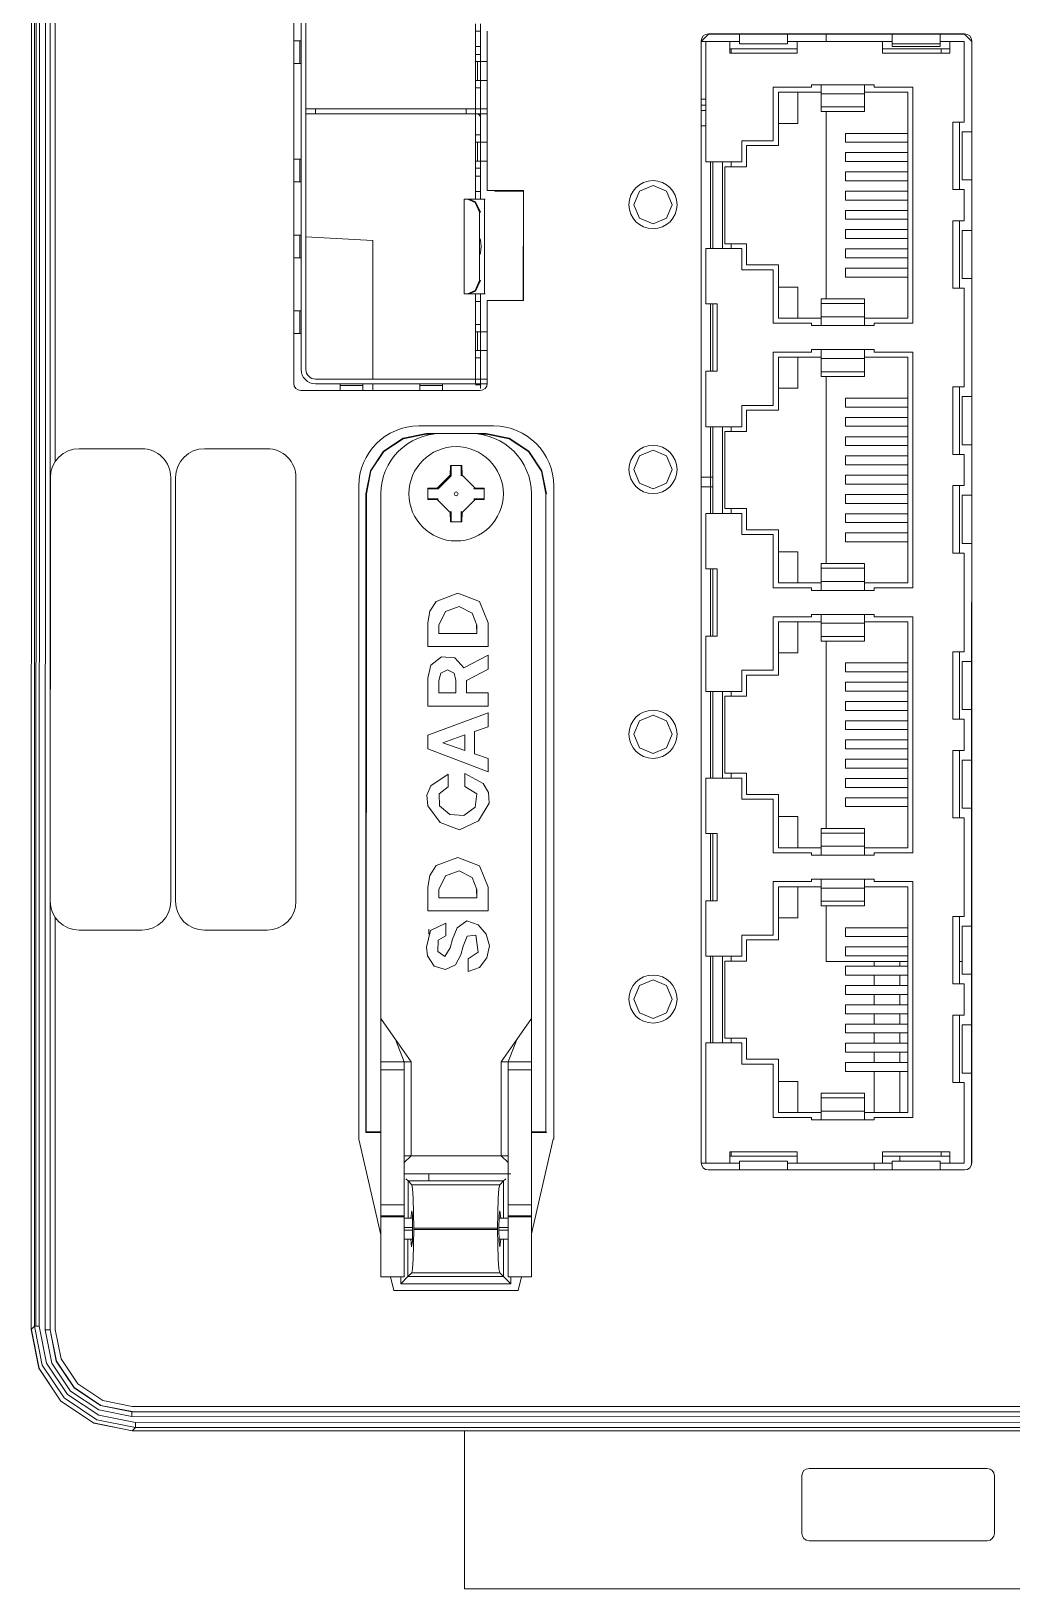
# Model space of a CAD drawing. Header units: millimetres. Extents: x 0 to 3780, y 0 to 2673.
# Drawn here: x 756 to 807.7, y 1163.9 to 1246 of the extents above; entities that cross this region are included whole.
import ezdxf

# ---------------------------------------------------------------- set-up
doc = ezdxf.new("R2010")
doc.units = ezdxf.units.MM
doc.layers.add('0_1', color=7, linetype='Continuous', lineweight=5)

msp = doc.modelspace()

# ---------------------------------------------------------------- linework, layer by layer
at = {"layer": '0_1', "color": 7, "linetype": 'Continuous', "lineweight": 0, "ltscale": 25.4}
for p, q in [((756.025, 1177.529), (756.045, 1319.249)), ((756.789, 1319.267), (756.769, 1177.511)), ((770.265, 1228.178), (770.265, 1255.428)), ((779.465, 1245.228), (779.465, 1246.028)), ((779.465, 1246.028), (779.715, 1246.028)), ((791.357, 1245.489), (791.738, 1245.869)), ((791.738, 1245.869), (805.251, 1245.867)), ((791.741, 1245.895), (805.254, 1245.895)), ((770.186, 1245.528), (770.265, 1245.528)), ((791.599, 1245.487), (792.869, 1245.487)), ((792.945, 1245.106), (792.945, 1244.877)), ((796.425, 1245.106), (792.945, 1245.106)), ((796.425, 1245.487), (800.92, 1245.487)), ((804.019, 1245.106), (800.92, 1245.106)), ((803.968, 1245.368), (801.428, 1245.368)), ((804.476, 1245.106), (804.019, 1245.106)), ((804.476, 1245.487), (805.238, 1245.487)), ((805.632, 1245.487), (805.623, 1186.304)), ((805.635, 1245.514), (805.635, 1186.332)), ((770.265, 1244.328), (770.186, 1244.328)), ((796.425, 1244.877), (792.869, 1244.877)), ((804.476, 1244.877), (800.92, 1244.877)), ((797.182, 1243.074), (795.15, 1243.074)), ((795.15, 1243.074), (795.15, 1240.255)), ((797.69, 1242.807), (795.434, 1242.807)), ((795.434, 1242.807), (795.434, 1240.001)), ((799.976, 1243.201), (797.69, 1243.201)), ((797.69, 1242.733), (799.976, 1242.733)), ((800.484, 1243.201), (799.976, 1243.201)), ((802.267, 1242.807), (799.976, 1242.807)), ((802.267, 1242.807), (802.267, 1230.895)), ((771.015, 1241.928), (778.965, 1241.928)), ((778.965, 1241.928), (778.965, 1241.674)), ((778.965, 1241.928), (779.465, 1241.928)), ((797.69, 1242.036), (799.976, 1242.036)), ((797.69, 1241.791), (799.976, 1241.791)), ((771.015, 1241.674), (778.965, 1241.674)), ((778.965, 1241.674), (779.465, 1241.674)), ((779.715, 1240.558), (779.465, 1240.558)), ((779.465, 1240.178), (779.715, 1240.178)), ((795.15, 1240.255), (793.499, 1240.255)), ((802.267, 1240.172), (798.97, 1240.172)), ((795.434, 1240.001), (793.758, 1240.001)), ((793.758, 1240.001), (793.758, 1238.883)), ((770.186, 1239.278), (770.265, 1239.278)), ((793.499, 1239.137), (791.599, 1239.137)), ((792.945, 1238.883), (792.945, 1239.137)), ((793.758, 1238.883), (792.945, 1238.883)), ((802.267, 1239.156), (798.97, 1239.156)), ((770.265, 1238.078), (770.186, 1238.078)), ((779.465, 1237.578), (779.465, 1238.378)), ((779.715, 1237.578), (779.715, 1238.378)), ((802.267, 1238.14), (798.97, 1238.14)), ((804.629, 1237.676), (805.238, 1237.676)), ((778.865, 1237.178), (778.865, 1232.178)), ((779.037, 1237.178), (778.865, 1237.178)), ((779.037, 1237.178), (779.126, 1237.178)), ((779.129, 1237.178), (779.933, 1237.178)), ((779.465, 1237.578), (779.715, 1237.578)), ((780.082, 1237.619), (781.987, 1237.619)), ((780.477, 1237.59), (780.477, 1237.619)), ((780.477, 1237.59), (781.982, 1237.59)), ((781.982, 1237.59), (781.981, 1231.819)), ((802.267, 1237.594), (798.97, 1237.594)), ((802.267, 1237.124), (798.97, 1237.124)), ((802.267, 1236.578), (798.97, 1236.578)), ((802.267, 1236.108), (798.97, 1236.108)), ((805.238, 1236.025), (804.629, 1236.025)), ((770.186, 1235.278), (770.265, 1235.278)), ((802.267, 1235.562), (798.97, 1235.562)), ((779.716, 1235.011), (779.665, 1235.154)), ((791.599, 1234.565), (793.499, 1234.565)), ((792.945, 1234.565), (792.945, 1234.819)), ((792.945, 1234.819), (793.758, 1234.819)), ((793.758, 1234.819), (793.758, 1233.701)), ((802.267, 1234.546), (798.97, 1234.546)), ((770.265, 1234.078), (770.186, 1234.078)), ((779.665, 1234.201), (779.716, 1234.344)), ((793.758, 1233.701), (795.434, 1233.701)), ((795.434, 1233.701), (795.434, 1230.895)), ((793.499, 1233.447), (795.15, 1233.447)), ((795.15, 1233.447), (795.15, 1230.628)), ((802.267, 1233.53), (798.97, 1233.53)), ((778.865, 1232.178), (779.037, 1232.178)), ((779.037, 1232.178), (779.126, 1232.178)), ((779.129, 1232.178), (779.933, 1232.178)), ((799.976, 1231.911), (797.69, 1231.911)), ((799.976, 1231.911), (799.976, 1231.666)), ((792.208, 1228.088), (792.208, 1231.644)), ((797.69, 1231.666), (799.976, 1231.666)), ((799.976, 1231.666), (799.976, 1230.969)), ((797.69, 1230.895), (795.434, 1230.895)), ((799.976, 1230.969), (797.69, 1230.969)), ((797.69, 1230.501), (799.976, 1230.501)), ((799.976, 1230.969), (799.976, 1230.501)), ((802.267, 1230.895), (799.976, 1230.895)), ((799.976, 1230.501), (800.484, 1230.501)), ((797.182, 1229.104), (795.15, 1229.104)), ((795.15, 1229.104), (795.15, 1226.285)), ((797.69, 1228.837), (795.434, 1228.837)), ((795.434, 1228.837), (795.434, 1226.031)), ((797.69, 1229.231), (797.182, 1229.231)), ((799.976, 1229.231), (797.69, 1229.231)), ((797.69, 1229.231), (797.69, 1228.763)), ((797.69, 1228.763), (799.976, 1228.763)), ((797.69, 1228.763), (797.69, 1228.066)), ((800.484, 1229.231), (799.976, 1229.231)), ((802.267, 1228.837), (799.976, 1228.837)), ((802.267, 1228.837), (802.267, 1216.925)), ((797.69, 1228.066), (797.69, 1227.821)), ((797.69, 1228.066), (799.976, 1228.066)), ((797.69, 1227.821), (799.976, 1227.821)), ((771.015, 1227.678), (779.465, 1227.678)), ((779.465, 1227.428), (771.015, 1227.428)), ((772.315, 1227.348), (772.315, 1227.428)), ((773.515, 1227.348), (773.515, 1227.428)), ((777.715, 1227.348), (776.515, 1227.348)), ((777.715, 1227.348), (777.715, 1227.428)), ((777.715, 1227.074), (777.715, 1227.348)), ((795.15, 1226.285), (793.499, 1226.285)), ((802.267, 1226.202), (798.97, 1226.202)), ((795.434, 1226.031), (793.758, 1226.031)), ((793.758, 1226.031), (793.758, 1224.913)), ((776.851, 1224.8), (776.851, 1224.771)), ((776.851, 1224.8), (778.438, 1224.8)), ((776.851, 1224.771), (777.215, 1224.771)), ((777.644, 1224.8), (779.231, 1224.8)), ((779.232, 1224.8), (780.026, 1224.8)), ((779.663, 1224.77), (780.026, 1224.77)), ((780.026, 1224.8), (780.026, 1224.77)), ((793.499, 1225.167), (791.599, 1225.167)), ((792.945, 1224.913), (792.945, 1225.167)), ((793.758, 1224.913), (792.945, 1224.913)), ((802.267, 1225.186), (798.97, 1225.186)), ((802.267, 1224.17), (798.97, 1224.17)), ((804.629, 1223.706), (805.238, 1223.706)), ((778.126, 1222.603), (778.133, 1223.112)), ((778.743, 1223.112), (778.75, 1222.603)), ((802.267, 1223.624), (798.97, 1223.624)), ((802.267, 1223.154), (798.97, 1223.154)), ((777.46, 1221.937), (778.126, 1222.603)), ((778.171, 1222.566), (778.126, 1222.603)), ((778.704, 1222.566), (778.75, 1222.603)), ((778.75, 1222.603), (779.416, 1221.937)), ((802.267, 1222.608), (798.97, 1222.608)), ((802.267, 1222.138), (798.97, 1222.138)), ((805.238, 1222.055), (804.629, 1222.055)), ((773.67, 1187.93), (773.675, 1221.626)), ((773.675, 1221.626), (773.704, 1221.626)), ((773.7, 1187.959), (773.704, 1221.626)), ((774.469, 1221.625), (774.469, 1193.938)), ((776.951, 1221.93), (777.46, 1221.937)), ((777.46, 1221.313), (776.951, 1221.32)), ((777.496, 1221.892), (777.46, 1221.937)), ((777.496, 1221.358), (777.46, 1221.313)), ((778.126, 1220.647), (777.46, 1221.313)), ((779.416, 1221.313), (778.75, 1220.647)), ((779.379, 1221.892), (779.416, 1221.937)), ((779.379, 1221.358), (779.416, 1221.313)), ((779.416, 1221.937), (779.924, 1221.93)), ((779.924, 1221.32), (779.416, 1221.313)), ((782.406, 1221.625), (782.406, 1193.938)), ((802.267, 1221.592), (798.97, 1221.592)), ((778.171, 1220.684), (778.126, 1220.647)), ((778.133, 1220.138), (778.126, 1220.647)), ((778.704, 1220.684), (778.75, 1220.647)), ((778.75, 1220.647), (778.743, 1220.138)), ((791.599, 1220.595), (793.499, 1220.595)), ((792.945, 1220.849), (793.758, 1220.849)), ((792.945, 1220.595), (792.945, 1220.849)), ((793.758, 1220.849), (793.758, 1219.731)), ((802.267, 1221.122), (798.97, 1221.122)), ((802.267, 1220.576), (798.97, 1220.576)), ((793.758, 1219.731), (795.434, 1219.731)), ((795.434, 1219.731), (795.434, 1216.925)), ((802.267, 1220.106), (798.97, 1220.106)), ((793.499, 1219.477), (795.15, 1219.477)), ((795.15, 1219.477), (795.15, 1216.658)), ((802.267, 1219.56), (798.97, 1219.56)), ((799.976, 1217.941), (797.69, 1217.941)), ((799.976, 1217.941), (799.976, 1217.696)), ((792.208, 1214.118), (792.208, 1217.674)), ((797.69, 1217.696), (799.976, 1217.696)), ((799.976, 1217.696), (799.976, 1216.999)), ((795.15, 1216.658), (797.182, 1216.658)), ((797.69, 1216.925), (795.434, 1216.925)), ((799.976, 1216.999), (797.69, 1216.999)), ((797.69, 1216.531), (799.976, 1216.531)), ((799.976, 1216.999), (799.976, 1216.531)), ((802.267, 1216.925), (799.976, 1216.925)), ((799.976, 1216.531), (800.484, 1216.531)), ((778.592, 1215.674), (779.278, 1215.322)), ((776.945, 1214.812), (776.945, 1213.562)), ((779.278, 1215.322), (779.533, 1214.692)), ((797.182, 1215.134), (795.15, 1215.134)), ((795.15, 1215.134), (795.15, 1212.315)), ((795.434, 1214.867), (795.434, 1212.061)), ((797.69, 1214.867), (795.434, 1214.867)), ((797.69, 1215.261), (797.182, 1215.261)), ((799.976, 1215.261), (797.69, 1215.261)), ((797.69, 1215.261), (797.69, 1214.793)), ((797.69, 1214.793), (799.976, 1214.793)), ((797.69, 1214.793), (797.69, 1214.096)), ((802.267, 1214.867), (799.976, 1214.867)), ((800.484, 1215.134), (800.484, 1215.261)), ((802.516, 1215.134), (800.484, 1215.134)), ((802.267, 1214.867), (802.267, 1202.955)), ((797.69, 1214.096), (797.69, 1213.851)), ((797.69, 1214.096), (799.976, 1214.096)), ((797.69, 1213.851), (799.976, 1213.851)), ((776.945, 1213.562), (780.12, 1213.562)), ((780.12, 1213.117), (778.843, 1212.449)), ((778.981, 1211.772), (780.12, 1212.365)), ((802.267, 1212.232), (798.97, 1212.232)), ((776.945, 1211.897), (776.945, 1210.424)), ((778.981, 1211.123), (778.981, 1211.772)), ((795.434, 1212.061), (793.758, 1212.061)), ((793.758, 1212.061), (793.758, 1210.943)), ((780.12, 1211.123), (778.981, 1211.123)), ((793.499, 1211.197), (791.599, 1211.197)), ((792.945, 1210.943), (792.945, 1211.197)), ((793.758, 1210.943), (792.945, 1210.943)), ((802.267, 1211.216), (798.97, 1211.216)), ((802.267, 1210.67), (798.97, 1210.67)), ((776.945, 1210.424), (780.12, 1210.424)), ((780.12, 1210.068), (776.945, 1208.885)), ((802.267, 1210.2), (798.97, 1210.2)), ((804.629, 1209.736), (805.238, 1209.736)), ((776.945, 1208.885), (776.945, 1208.173)), ((778.892, 1208.911), (778.892, 1208.088)), ((802.267, 1209.654), (798.97, 1209.654)), ((802.267, 1209.184), (798.97, 1209.184)), ((776.945, 1208.173), (780.12, 1206.949)), ((777.728, 1208.493), (778.892, 1208.088)), ((802.267, 1208.638), (798.97, 1208.638)), ((802.267, 1208.168), (798.97, 1208.168)), ((805.238, 1208.085), (804.629, 1208.085)), ((780.12, 1207.661), (779.413, 1207.905)), ((802.267, 1207.622), (798.97, 1207.622)), ((791.599, 1206.625), (793.499, 1206.625)), ((792.945, 1206.625), (792.945, 1206.879)), ((792.945, 1206.879), (793.758, 1206.879)), ((793.758, 1206.879), (793.758, 1205.761)), ((802.267, 1207.152), (798.97, 1207.152)), ((802.267, 1206.606), (798.97, 1206.606)), ((793.758, 1205.761), (795.434, 1205.761)), ((795.434, 1205.761), (795.434, 1202.955)), ((802.267, 1206.136), (798.97, 1206.136)), ((778.103, 1204.711), (777.559, 1205.164)), ((793.499, 1205.507), (795.15, 1205.507)), ((795.15, 1205.507), (795.15, 1202.688)), ((802.267, 1205.59), (798.97, 1205.59)), ((799.976, 1203.971), (797.69, 1203.971)), ((799.976, 1203.971), (799.976, 1203.726)), ((792.208, 1200.148), (792.208, 1203.704)), ((797.69, 1203.726), (799.976, 1203.726)), ((799.976, 1203.726), (799.976, 1203.029)), ((795.15, 1202.688), (797.182, 1202.688)), ((797.69, 1202.955), (795.434, 1202.955)), ((799.976, 1203.029), (797.69, 1203.029)), ((797.69, 1202.561), (799.976, 1202.561)), ((799.976, 1203.029), (799.976, 1202.561)), ((802.267, 1202.955), (799.976, 1202.955)), ((799.976, 1202.561), (800.484, 1202.561)), ((778.592, 1201.731), (779.278, 1201.379)), ((776.945, 1200.869), (776.945, 1199.619)), ((779.278, 1201.379), (779.533, 1200.749)), ((797.182, 1201.164), (795.15, 1201.164)), ((795.15, 1201.164), (795.15, 1198.345)), ((797.69, 1200.897), (795.434, 1200.897)), ((795.434, 1200.897), (795.434, 1198.091)), ((797.69, 1201.291), (797.182, 1201.291)), ((799.976, 1201.291), (797.69, 1201.291)), ((797.69, 1201.291), (797.69, 1200.823)), ((797.69, 1200.823), (797.69, 1200.126)), ((797.69, 1200.823), (799.976, 1200.823)), ((802.267, 1200.897), (799.976, 1200.897)), ((800.484, 1201.164), (800.484, 1201.291)), ((802.516, 1201.164), (800.484, 1201.164)), ((802.267, 1200.897), (802.267, 1188.985)), ((777.533, 1200.317), (779.533, 1200.317)), ((797.69, 1200.126), (797.69, 1199.881)), ((797.69, 1200.126), (799.976, 1200.126)), ((797.69, 1199.881), (799.976, 1199.881)), ((776.945, 1199.619), (780.12, 1199.619)), ((761.861, 1198.604), (758.559, 1198.605)), ((777.091, 1198.579), (776.872, 1197.714)), ((777.891, 1198.978), (777.091, 1198.579)), ((777.495, 1198.076), (777.891, 1198.302)), ((777.891, 1198.302), (777.891, 1198.978)), ((779.469, 1198.339), (779.595, 1197.445)), ((795.15, 1198.345), (793.499, 1198.345)), ((802.267, 1198.262), (798.97, 1198.262)), ((776.872, 1197.714), (776.933, 1197.251)), ((777.467, 1197.477), (777.495, 1198.076)), ((777.837, 1197.22), (777.467, 1197.477)), ((778.131, 1197.67), (777.842, 1197.223)), ((779.595, 1197.445), (779.065, 1197.092)), ((795.434, 1198.091), (793.758, 1198.091)), ((793.758, 1198.091), (793.758, 1196.973)), ((793.499, 1197.227), (791.599, 1197.227)), ((792.945, 1196.973), (792.945, 1197.227)), ((793.758, 1196.973), (792.945, 1196.973)), ((802.267, 1197.246), (798.97, 1197.246)), ((802.267, 1196.7), (798.97, 1196.7)), ((800.489, 1196.948), (800.489, 1196.7)), ((802.267, 1196.23), (798.97, 1196.23)), ((800.489, 1196.23), (800.489, 1195.684)), ((804.629, 1195.766), (805.238, 1195.766)), ((802.267, 1195.684), (798.97, 1195.684)), ((802.267, 1195.214), (798.97, 1195.214)), ((800.489, 1195.214), (800.489, 1194.668)), ((802.267, 1194.668), (798.97, 1194.668)), ((802.267, 1194.198), (798.97, 1194.198)), ((800.489, 1194.198), (800.489, 1193.652)), ((805.238, 1194.115), (804.629, 1194.115)), ((776.069, 1191.653), (774.469, 1193.938)), ((774.469, 1191.653), (774.469, 1193.938)), ((782.406, 1193.938), (780.806, 1191.653)), ((782.406, 1191.653), (782.406, 1193.938)), ((802.267, 1193.652), (798.97, 1193.652)), ((791.599, 1192.655), (793.499, 1192.655)), ((792.945, 1192.909), (793.758, 1192.909)), ((792.945, 1192.655), (792.945, 1192.909)), ((793.758, 1192.909), (793.758, 1191.791)), ((802.267, 1193.182), (798.97, 1193.182)), ((802.267, 1192.636), (798.97, 1192.636)), ((800.489, 1193.182), (800.489, 1192.636)), ((774.469, 1191.653), (774.469, 1191.235)), ((775.688, 1191.653), (774.469, 1191.653)), ((775.688, 1191.235), (775.688, 1191.653)), ((775.688, 1191.653), (776.069, 1191.653)), ((776.069, 1186.7), (776.069, 1191.653)), ((780.806, 1191.653), (780.806, 1186.7)), ((780.806, 1191.653), (781.187, 1191.653)), ((781.187, 1191.653), (781.187, 1191.235)), ((782.406, 1191.653), (781.187, 1191.653)), ((782.406, 1191.653), (782.406, 1191.235)), ((793.758, 1191.791), (795.434, 1191.791)), ((795.434, 1191.791), (795.434, 1188.985)), ((800.489, 1192.166), (800.489, 1191.62)), ((774.469, 1191.235), (774.469, 1184.106)), ((775.688, 1191.235), (774.469, 1191.235)), ((775.688, 1184.106), (775.688, 1191.235)), ((781.187, 1191.235), (781.187, 1184.106)), ((782.406, 1191.235), (781.187, 1191.235)), ((782.406, 1191.235), (782.406, 1184.106)), ((793.499, 1191.537), (795.15, 1191.537)), ((795.15, 1191.537), (795.15, 1188.718)), ((802.267, 1191.62), (798.97, 1191.62)), ((800.489, 1191.15), (800.489, 1188.985)), ((799.976, 1190.001), (797.69, 1190.001)), ((797.69, 1190.001), (797.69, 1189.756)), ((799.976, 1190.001), (799.976, 1189.756)), ((797.69, 1189.059), (797.69, 1189.756)), ((797.69, 1189.756), (799.976, 1189.756)), ((799.976, 1189.756), (799.976, 1189.059)), ((795.15, 1188.718), (797.182, 1188.718)), ((797.69, 1188.985), (795.434, 1188.985)), ((797.69, 1189.059), (797.69, 1188.591)), ((799.976, 1189.059), (797.69, 1189.059)), ((797.69, 1188.591), (799.976, 1188.591)), ((799.976, 1189.059), (799.976, 1188.591)), ((802.267, 1188.985), (799.976, 1188.985)), ((799.976, 1188.591), (800.484, 1188.591)), ((773.67, 1187.93), (773.7, 1187.959)), ((774.469, 1187.93), (773.67, 1187.93)), ((774.469, 1187.959), (773.7, 1187.959)), ((783.166, 1187.958), (782.406, 1187.958)), ((783.195, 1187.929), (782.406, 1187.929)), ((796.425, 1186.915), (792.869, 1186.915)), ((792.869, 1186.915), (792.869, 1186.305)), ((792.945, 1186.915), (792.945, 1186.686)), ((804.476, 1186.915), (800.92, 1186.915)), ((792.869, 1186.305), (791.599, 1186.305)), ((805.254, 1185.951), (791.741, 1185.951)), ((796.425, 1186.686), (792.945, 1186.686)), ((800.92, 1186.305), (796.425, 1186.305)), ((800.489, 1186.305), (800.489, 1185.951)), ((804.019, 1186.686), (800.92, 1186.686)), ((804.476, 1186.686), (804.019, 1186.686)), ((805.238, 1186.305), (804.476, 1186.305)), ((774.469, 1184.106), (774.469, 1183.525)), ((775.688, 1184.106), (774.469, 1184.106)), ((774.469, 1183.485), (774.469, 1180.31)), ((775.688, 1183.525), (775.688, 1184.106)), ((775.688, 1180.31), (775.688, 1183.485)), ((782.406, 1184.106), (781.187, 1184.106)), ((781.187, 1184.106), (781.187, 1183.525)), ((781.187, 1183.525), (782.406, 1183.525)), ((781.187, 1183.485), (781.187, 1183.525)), ((781.187, 1183.485), (781.187, 1180.31)), ((782.406, 1183.485), (781.187, 1183.485)), ((782.406, 1184.106), (782.406, 1183.525)), ((782.406, 1183.525), (782.406, 1183.485)), ((782.406, 1183.485), (782.406, 1180.31)), ((776.133, 1183.403), (775.688, 1183.403)), ((776.212, 1182.889), (776.212, 1182.814)), ((776.212, 1182.889), (780.627, 1182.889)), ((780.627, 1182.813), (776.212, 1182.814)), ((780.627, 1182.813), (780.627, 1182.889)), ((781.187, 1183.403), (780.706, 1183.403)), ((775.688, 1182.298), (776.133, 1182.298)), ((780.706, 1182.298), (781.187, 1182.298)), ((774.469, 1180.31), (775.688, 1180.31)), ((775.518, 1179.95), (775.898, 1180.331)), ((775.898, 1180.331), (780.94, 1180.33)), ((780.74, 1180.53), (776.098, 1180.531)), ((780.94, 1180.33), (780.74, 1180.53)), ((781.321, 1179.949), (780.94, 1180.33)), ((781.187, 1180.31), (782.406, 1180.31)), ((781.321, 1179.949), (775.518, 1179.95)), ((756.199, 1177.703), (756.025, 1177.529)), ((757.023, 1177.511), (756.769, 1177.511)), ((761.338, 1173.195), (761.347, 1173.204)), ((761.338, 1173.195), (761.338, 1172.941)), ((842.133, 1173.184), (761.338, 1173.195)), ((761.338, 1172.941), (842.133, 1172.93)), ((761.347, 1173.204), (842.124, 1173.193)), ((761.36, 1173.48), (842.138, 1173.48)), ((761.529, 1172.371), (761.355, 1172.197)), ((842.115, 1172.186), (761.355, 1172.197)), ((801.739, 1172.192), (761.366, 1172.192)), ((761.529, 1172.625), (841.942, 1172.614)), ((761.529, 1172.625), (761.529, 1172.371)), ((841.942, 1172.36), (761.529, 1172.371)), ((778.886, 1163.853), (824.606, 1163.853))]:
    msp.add_line(p, q, dxfattribs=at)
at = {"layer": '0_1', "color": 144, "linetype": 'Continuous', "lineweight": 0, "ltscale": 25.4}
for p, q in [((756.199, 1177.703), (756.219, 1319.075)), ((756.473, 1319.075), (756.453, 1177.703)), ((757.023, 1177.511), (757.043, 1319.267)), ((757.299, 1319.278), (757.299, 1223.333)), ((769.87, 1227.455), (769.87, 1256.205)), ((770.515, 1255.428), (770.515, 1228.178)), ((779.465, 1246.028), (779.465, 1246.428)), ((779.715, 1246.428), (779.715, 1246.028)), ((779.715, 1245.228), (779.715, 1246.028)), ((780.082, 1246.041), (780.082, 1237.619)), ((793.377, 1245.368), (793.377, 1245.869)), ((795.917, 1245.869), (795.917, 1245.368)), ((797.949, 1245.868), (797.949, 1245.487)), ((801.428, 1245.368), (801.428, 1245.868)), ((803.968, 1245.868), (803.968, 1245.368)), ((805.251, 1245.867), (805.632, 1245.487)), ((770.186, 1245.528), (769.87, 1245.528)), ((770.186, 1244.328), (770.186, 1245.528)), ((779.465, 1238.378), (779.465, 1245.228)), ((779.465, 1245.228), (779.715, 1245.228)), ((779.715, 1245.228), (779.715, 1238.378)), ((791.36, 1186.332), (791.36, 1245.514)), ((791.397, 1245.487), (791.599, 1245.487)), ((791.599, 1245.487), (791.599, 1239.137)), ((792.869, 1245.487), (792.869, 1244.877)), ((793.377, 1245.487), (792.869, 1245.487)), ((792.869, 1245.106), (792.945, 1245.106)), ((795.917, 1245.368), (793.377, 1245.368)), ((796.425, 1245.487), (795.917, 1245.487)), ((796.425, 1245.487), (796.425, 1244.877)), ((800.92, 1245.487), (800.92, 1244.877)), ((800.92, 1245.487), (801.428, 1245.487)), ((801.428, 1245.368), (801.428, 1245.225)), ((803.968, 1245.225), (801.428, 1245.225)), ((803.968, 1245.487), (804.476, 1245.487)), ((803.968, 1245.225), (803.968, 1245.368)), ((804.019, 1245.106), (804.019, 1244.877)), ((804.476, 1245.487), (804.476, 1244.877)), ((805.238, 1245.487), (805.238, 1241.232)), ((769.87, 1244.328), (770.186, 1244.328)), ((779.715, 1244.808), (779.465, 1244.808)), ((779.565, 1244.428), (779.465, 1244.428)), ((779.565, 1244.428), (779.565, 1243.428)), ((780.082, 1244.428), (779.565, 1244.428)), ((779.565, 1243.428), (779.465, 1243.428)), ((780.082, 1243.428), (779.565, 1243.428)), ((779.465, 1243.048), (779.715, 1243.048)), ((796.45, 1242.807), (796.45, 1241.169)), ((797.69, 1243.201), (797.182, 1243.201)), ((797.182, 1243.201), (797.182, 1243.074)), ((797.69, 1243.201), (797.69, 1242.733)), ((797.69, 1242.733), (797.69, 1242.036)), ((799.976, 1243.201), (799.976, 1242.733)), ((799.976, 1242.036), (799.976, 1242.733)), ((800.484, 1243.074), (800.484, 1243.201)), ((802.516, 1243.074), (800.484, 1243.074)), ((802.516, 1230.628), (802.516, 1243.074)), ((771.015, 1241.928), (770.515, 1241.928)), ((771.015, 1241.674), (771.015, 1241.928)), ((779.465, 1241.928), (779.515, 1241.928)), ((779.515, 1241.928), (780.082, 1241.928)), ((791.599, 1242.448), (791.36, 1242.448)), ((791.599, 1242.125), (791.36, 1242.125)), ((791.599, 1241.845), (791.36, 1241.845)), ((797.69, 1242.036), (797.69, 1241.791)), ((797.949, 1241.791), (797.949, 1231.911)), ((799.976, 1242.036), (799.976, 1241.791)), ((770.515, 1241.674), (771.015, 1241.674)), ((779.465, 1241.674), (779.515, 1241.674)), ((779.515, 1241.674), (780.082, 1241.674)), ((791.599, 1241.045), (791.36, 1241.045)), ((796.45, 1241.169), (795.434, 1241.169)), ((805.238, 1241.232), (804.629, 1241.232)), ((804.629, 1241.232), (804.629, 1237.676)), ((804.984, 1241.232), (804.984, 1237.676)), ((804.989, 1241.232), (804.989, 1240.724)), ((779.565, 1240.178), (779.565, 1239.178)), ((779.715, 1240.178), (779.795, 1240.178)), ((780.082, 1240.178), (779.795, 1240.178)), ((793.499, 1240.255), (793.499, 1239.137)), ((802.267, 1240.642), (798.97, 1240.642)), ((798.97, 1240.172), (798.97, 1240.642)), ((804.989, 1240.724), (804.989, 1238.184)), ((805.119, 1240.724), (805.631, 1240.724)), ((805.119, 1240.724), (805.119, 1238.184)), ((802.267, 1239.626), (798.97, 1239.626)), ((798.97, 1239.156), (798.97, 1239.626)), ((770.186, 1239.278), (769.87, 1239.278)), ((770.186, 1238.078), (770.186, 1239.278)), ((779.565, 1239.178), (779.465, 1239.178)), ((779.715, 1238.798), (779.465, 1238.798)), ((780.082, 1239.178), (779.565, 1239.178)), ((791.848, 1239.137), (791.848, 1234.565)), ((791.98, 1239.137), (791.98, 1234.565)), ((792.488, 1239.137), (792.488, 1239.01)), ((792.488, 1239.01), (792.488, 1238.502)), ((792.488, 1238.502), (792.488, 1236.47)), ((792.945, 1238.883), (792.615, 1238.883)), ((792.615, 1238.883), (792.615, 1234.819)), ((802.267, 1238.61), (798.97, 1238.61)), ((798.97, 1238.14), (798.97, 1238.61)), ((769.87, 1238.078), (770.186, 1238.078)), ((779.715, 1238.378), (779.465, 1238.378)), ((804.989, 1238.184), (804.989, 1237.676)), ((805.631, 1238.184), (805.119, 1238.184)), ((805.238, 1237.676), (805.238, 1236.025)), ((779.465, 1237.178), (779.465, 1237.578)), ((779.715, 1237.578), (779.715, 1237.178)), ((779.965, 1237.178), (779.933, 1237.178)), ((779.933, 1237.178), (779.933, 1232.178)), ((781.987, 1237.619), (781.987, 1231.819)), ((798.97, 1237.124), (798.97, 1237.594)), ((779.665, 1232.878), (779.665, 1236.478)), ((779.665, 1236.478), (779.715, 1236.478)), ((792.488, 1236.47), (792.488, 1235.962)), ((798.97, 1236.108), (798.97, 1236.578)), ((804.629, 1236.025), (804.629, 1232.469)), ((804.984, 1236.025), (804.984, 1232.469)), ((804.989, 1236.025), (804.989, 1235.517)), ((770.186, 1235.278), (769.87, 1235.278)), ((770.186, 1234.078), (770.186, 1235.278)), ((792.488, 1235.962), (792.488, 1234.565)), ((798.97, 1235.092), (798.97, 1235.562)), ((804.989, 1235.517), (804.989, 1232.977)), ((805.119, 1235.517), (805.119, 1232.977)), ((805.119, 1235.517), (805.63, 1235.517)), ((770.515, 1235.177), (774.043, 1234.992)), ((774.043, 1234.992), (774.043, 1227.678)), ((791.599, 1234.565), (791.599, 1231.644)), ((792.945, 1234.819), (792.615, 1234.819)), ((793.499, 1234.565), (793.499, 1233.447)), ((802.267, 1235.092), (798.97, 1235.092)), ((798.97, 1234.076), (798.97, 1234.546)), ((769.87, 1234.078), (770.186, 1234.078)), ((802.267, 1234.076), (798.97, 1234.076)), ((779.715, 1232.878), (779.665, 1232.878)), ((798.97, 1233.06), (798.97, 1233.53)), ((802.267, 1233.06), (798.97, 1233.06)), ((804.989, 1232.977), (804.989, 1232.469)), ((805.63, 1232.977), (805.119, 1232.977)), ((779.465, 1231.778), (779.465, 1232.178)), ((779.715, 1232.178), (779.715, 1231.778)), ((779.933, 1232.178), (779.965, 1232.178)), ((795.434, 1232.533), (796.45, 1232.533)), ((796.45, 1232.533), (796.45, 1230.895)), ((797.69, 1231.911), (797.69, 1231.666)), ((804.629, 1232.469), (805.238, 1232.469)), ((805.238, 1232.469), (805.238, 1227.262)), ((770.186, 1231.278), (769.87, 1231.278)), ((770.186, 1230.078), (770.186, 1231.278)), ((770.186, 1231.278), (770.265, 1231.278)), ((779.465, 1230.978), (779.465, 1231.778)), ((779.465, 1231.778), (779.715, 1231.778)), ((779.715, 1230.978), (779.715, 1231.778)), ((780.082, 1231.819), (780.082, 1227.455)), ((781.987, 1231.819), (780.082, 1231.819)), ((792.208, 1231.644), (791.599, 1231.644)), ((791.848, 1231.644), (791.848, 1228.088)), ((791.98, 1231.644), (791.98, 1228.088)), ((797.69, 1230.969), (797.69, 1231.666)), ((779.465, 1227.678), (779.465, 1230.978)), ((779.715, 1230.558), (779.465, 1230.558)), ((779.715, 1230.978), (779.715, 1227.678)), ((795.15, 1230.628), (797.182, 1230.628)), ((797.182, 1230.628), (797.182, 1230.501)), ((797.182, 1230.501), (797.69, 1230.501)), ((797.69, 1230.969), (797.69, 1230.501)), ((800.484, 1230.501), (800.484, 1230.628)), ((800.484, 1230.628), (802.516, 1230.628)), ((770.186, 1230.078), (769.87, 1230.078)), ((770.265, 1230.078), (770.186, 1230.078)), ((779.465, 1230.178), (779.565, 1230.178)), ((780.082, 1230.178), (779.565, 1230.178)), ((779.565, 1230.178), (779.565, 1229.178)), ((779.565, 1229.178), (779.465, 1229.178)), ((779.465, 1228.798), (779.715, 1228.798)), ((780.082, 1229.178), (779.565, 1229.178)), ((796.45, 1228.837), (796.45, 1227.199)), ((797.182, 1229.231), (797.182, 1229.104)), ((799.976, 1229.231), (799.976, 1228.763)), ((799.976, 1228.066), (799.976, 1228.763)), ((800.484, 1229.104), (800.484, 1229.231)), ((802.516, 1229.104), (800.484, 1229.104)), ((802.516, 1216.658), (802.516, 1229.104)), ((791.599, 1228.088), (791.599, 1225.167)), ((791.599, 1228.088), (792.208, 1228.088)), ((797.949, 1227.821), (797.949, 1217.941)), ((799.976, 1228.066), (799.976, 1227.821)), ((779.701, 1227.074), (770.251, 1227.074)), ((772.315, 1227.074), (772.315, 1227.348)), ((773.515, 1227.348), (772.315, 1227.348)), ((773.515, 1227.074), (773.515, 1227.348)), ((774.043, 1227.428), (774.043, 1227.074)), ((776.515, 1227.348), (776.515, 1227.428)), ((776.515, 1227.074), (776.515, 1227.348)), ((779.465, 1227.678), (779.465, 1227.428)), ((779.465, 1227.678), (779.565, 1227.678)), ((779.465, 1227.428), (779.565, 1227.428)), ((779.465, 1227.378), (779.715, 1227.378)), ((779.565, 1227.678), (779.615, 1227.678)), ((779.565, 1227.428), (779.615, 1227.428)), ((779.615, 1227.678), (779.715, 1227.678)), ((779.615, 1227.428), (779.715, 1227.428)), ((779.715, 1227.378), (779.715, 1227.678)), ((779.715, 1227.678), (779.865, 1227.678)), ((779.715, 1227.428), (779.865, 1227.428)), ((779.715, 1227.178), (779.715, 1227.378)), ((779.865, 1227.678), (779.965, 1227.678)), ((779.865, 1227.428), (779.965, 1227.428)), ((779.965, 1227.678), (780.082, 1227.678)), ((779.965, 1227.428), (780.081, 1227.428)), ((796.45, 1227.199), (795.434, 1227.199)), ((805.238, 1227.262), (804.629, 1227.262)), ((804.629, 1227.262), (804.629, 1223.706)), ((804.984, 1227.262), (804.984, 1223.706)), ((804.989, 1227.262), (804.989, 1226.754)), ((793.499, 1226.285), (793.499, 1225.167)), ((802.267, 1226.672), (798.97, 1226.672)), ((798.97, 1226.202), (798.97, 1226.672)), ((804.989, 1226.754), (804.989, 1224.214)), ((805.119, 1226.754), (805.119, 1224.214)), ((805.119, 1226.754), (805.629, 1226.754)), ((802.267, 1225.656), (798.97, 1225.656)), ((798.97, 1225.186), (798.97, 1225.656)), ((776.476, 1225.205), (780.413, 1225.205)), ((791.848, 1225.167), (791.848, 1220.595)), ((791.98, 1225.167), (791.98, 1220.595)), ((792.488, 1225.167), (792.488, 1225.04)), ((792.488, 1225.04), (792.488, 1224.532)), ((792.488, 1224.532), (792.488, 1222.5)), ((792.945, 1224.913), (792.615, 1224.913)), ((792.615, 1224.913), (792.615, 1220.849)), ((802.267, 1224.64), (798.97, 1224.64)), ((798.97, 1224.17), (798.97, 1224.64)), ((758.563, 1224.005), (761.865, 1224.004)), ((765.167, 1224.004), (768.469, 1224.003)), ((804.989, 1224.214), (804.989, 1223.706)), ((805.629, 1224.214), (805.119, 1224.214)), ((805.238, 1223.706), (805.238, 1222.055)), ((778.133, 1223.112), (778.743, 1223.112)), ((778.171, 1223.1), (778.133, 1223.112)), ((778.171, 1223.1), (778.171, 1222.566)), ((778.743, 1223.112), (778.704, 1223.1)), ((778.704, 1222.566), (778.704, 1223.1)), ((798.97, 1223.154), (798.97, 1223.624)), ((757.035, 1200.129), (757.038, 1222.481)), ((763.388, 1222.48), (763.385, 1200.128)), ((763.639, 1200.128), (763.642, 1222.48)), ((769.992, 1222.479), (769.989, 1200.127)), ((778.171, 1222.566), (777.496, 1221.892)), ((791.36, 1222.5), (791.98, 1222.5)), ((792.488, 1222.5), (792.488, 1221.992)), ((798.97, 1222.138), (798.97, 1222.608)), ((804.629, 1222.055), (804.629, 1218.499)), ((804.984, 1222.055), (804.984, 1218.499)), ((804.989, 1222.055), (804.989, 1221.547)), ((773.301, 1187.572), (773.301, 1222.03)), ((776.951, 1221.32), (776.951, 1221.93)), ((776.963, 1221.892), (776.951, 1221.93)), ((776.963, 1221.358), (776.951, 1221.32)), ((777.496, 1221.892), (776.963, 1221.892)), ((776.963, 1221.358), (777.496, 1221.358)), ((779.912, 1221.892), (779.379, 1221.892)), ((779.379, 1221.358), (779.912, 1221.358)), ((779.912, 1221.892), (779.924, 1221.93)), ((779.912, 1221.358), (779.924, 1221.32)), ((779.924, 1221.93), (779.924, 1221.32)), ((783.171, 1221.624), (783.166, 1187.958)), ((783.2, 1221.624), (783.171, 1221.624)), ((783.588, 1222.03), (783.588, 1187.572)), ((791.98, 1221.992), (791.36, 1221.992)), ((792.488, 1221.992), (792.488, 1220.595)), ((798.97, 1221.122), (798.97, 1221.592)), ((804.989, 1221.547), (804.989, 1219.007)), ((805.119, 1221.547), (805.119, 1219.007)), ((805.119, 1221.547), (805.628, 1221.547)), ((778.171, 1220.684), (778.171, 1220.15)), ((778.704, 1220.15), (778.704, 1220.684)), ((791.599, 1220.595), (791.599, 1217.674)), ((792.945, 1220.849), (792.615, 1220.849)), ((793.499, 1220.595), (793.499, 1219.477)), ((798.97, 1220.106), (798.97, 1220.576)), ((778.171, 1220.15), (778.133, 1220.138)), ((778.743, 1220.138), (778.133, 1220.138)), ((778.704, 1220.15), (778.743, 1220.138)), ((798.97, 1219.09), (798.97, 1219.56)), ((802.267, 1219.09), (798.97, 1219.09)), ((804.989, 1219.007), (804.989, 1218.499)), ((805.628, 1219.007), (805.119, 1219.007)), ((795.434, 1218.563), (796.45, 1218.563)), ((796.45, 1218.563), (796.45, 1216.925)), ((797.69, 1217.941), (797.69, 1217.696)), ((804.629, 1218.499), (805.238, 1218.499)), ((805.238, 1218.499), (805.238, 1213.292)), ((792.208, 1217.674), (791.599, 1217.674)), ((791.848, 1217.674), (791.848, 1214.118)), ((791.98, 1217.674), (791.98, 1214.118)), ((797.69, 1216.999), (797.69, 1217.696)), ((797.182, 1216.658), (797.182, 1216.531)), ((797.182, 1216.531), (797.69, 1216.531)), ((797.69, 1216.999), (797.69, 1216.531)), ((800.484, 1216.531), (800.484, 1216.658)), ((800.484, 1216.658), (802.516, 1216.658)), ((777.533, 1214.692), (777.533, 1214.26)), ((779.516, 1214.691), (779.533, 1214.26)), ((779.533, 1214.26), (779.533, 1214.692)), ((780.12, 1213.562), (780.12, 1214.812)), ((796.45, 1214.867), (796.45, 1213.229)), ((797.182, 1215.261), (797.182, 1215.134)), ((800.484, 1215.261), (799.976, 1215.261)), ((799.976, 1215.261), (799.976, 1214.793)), ((799.976, 1214.096), (799.976, 1214.793)), ((802.516, 1202.688), (802.516, 1215.134)), ((777.533, 1214.26), (779.533, 1214.26)), ((791.599, 1214.118), (791.599, 1211.197)), ((791.599, 1214.118), (792.208, 1214.118)), ((797.949, 1213.851), (797.949, 1203.971)), ((799.976, 1214.096), (799.976, 1213.851)), ((780.12, 1212.365), (780.12, 1213.117)), ((796.45, 1213.229), (795.434, 1213.229)), ((805.238, 1213.292), (804.629, 1213.292)), ((804.629, 1213.292), (804.629, 1209.736)), ((804.984, 1213.292), (804.984, 1209.736)), ((804.989, 1213.292), (804.989, 1212.784)), ((795.15, 1212.315), (793.499, 1212.315)), ((793.499, 1212.315), (793.499, 1211.197)), ((802.267, 1212.702), (798.97, 1212.702)), ((798.97, 1212.232), (798.97, 1212.702)), ((804.989, 1212.784), (804.989, 1210.244)), ((805.119, 1212.784), (805.627, 1212.784)), ((805.119, 1212.784), (805.119, 1210.244)), ((777.533, 1211.768), (777.533, 1211.123)), ((778.425, 1211.768), (778.425, 1211.123)), ((802.267, 1211.686), (798.97, 1211.686)), ((798.97, 1211.216), (798.97, 1211.686)), ((777.533, 1211.123), (778.425, 1211.123)), ((780.12, 1210.424), (780.12, 1211.123)), ((791.848, 1211.197), (791.848, 1206.625)), ((791.98, 1211.197), (791.98, 1206.625)), ((792.488, 1211.197), (792.488, 1211.07)), ((792.488, 1211.07), (792.488, 1210.562)), ((792.488, 1210.562), (792.488, 1208.53)), ((792.945, 1210.943), (792.615, 1210.943)), ((792.615, 1210.943), (792.615, 1206.879)), ((798.97, 1210.2), (798.97, 1210.67)), ((780.12, 1209.339), (780.12, 1210.068)), ((804.989, 1210.244), (804.989, 1209.736)), ((805.627, 1210.244), (805.119, 1210.244)), ((805.238, 1209.736), (805.238, 1208.085)), ((777.728, 1208.493), (778.892, 1208.911)), ((779.413, 1209.093), (780.12, 1209.339)), ((779.413, 1207.905), (779.413, 1209.093)), ((798.97, 1209.184), (798.97, 1209.654)), ((792.488, 1208.53), (792.488, 1208.022)), ((798.97, 1208.168), (798.97, 1208.638)), ((804.629, 1208.085), (804.629, 1204.529)), ((804.984, 1208.085), (804.984, 1204.529)), ((804.989, 1208.085), (804.989, 1207.577)), ((780.12, 1206.949), (780.12, 1207.661)), ((792.488, 1208.022), (792.488, 1206.625)), ((798.97, 1207.152), (798.97, 1207.622)), ((804.989, 1207.577), (804.989, 1205.037)), ((805.119, 1207.577), (805.119, 1205.037)), ((805.119, 1207.577), (805.626, 1207.577)), ((778.011, 1206.161), (778.011, 1206.833)), ((778.896, 1206.864), (778.896, 1206.187)), ((791.599, 1206.625), (791.599, 1203.704)), ((792.945, 1206.879), (792.615, 1206.879)), ((793.499, 1206.625), (793.499, 1205.507)), ((798.97, 1206.136), (798.97, 1206.606)), ((798.97, 1205.12), (798.97, 1205.59)), ((802.267, 1205.12), (798.97, 1205.12)), ((804.989, 1205.037), (804.989, 1204.529)), ((805.626, 1205.037), (805.119, 1205.037)), ((795.434, 1204.593), (796.45, 1204.593)), ((796.45, 1204.593), (796.45, 1202.955)), ((797.69, 1203.971), (797.69, 1203.726)), ((804.629, 1204.529), (805.238, 1204.529)), ((805.238, 1204.529), (805.238, 1199.322)), ((792.208, 1203.704), (791.599, 1203.704)), ((791.848, 1203.704), (791.848, 1200.148)), ((791.98, 1203.704), (791.98, 1200.148)), ((797.69, 1203.029), (797.69, 1203.726)), ((797.182, 1202.688), (797.182, 1202.561)), ((797.182, 1202.561), (797.69, 1202.561)), ((797.69, 1203.029), (797.69, 1202.561)), ((800.484, 1202.561), (800.484, 1202.688)), ((800.484, 1202.688), (802.516, 1202.688)), ((777.533, 1200.749), (777.533, 1200.317)), ((779.516, 1200.748), (779.533, 1200.317)), ((779.533, 1200.317), (779.533, 1200.749)), ((780.12, 1199.619), (780.12, 1200.869)), ((796.45, 1200.897), (796.45, 1199.259)), ((797.182, 1201.291), (797.182, 1201.164)), ((800.484, 1201.291), (799.976, 1201.291)), ((799.976, 1201.291), (799.976, 1200.823)), ((799.976, 1200.126), (799.976, 1200.823)), ((802.516, 1188.718), (802.516, 1201.164)), ((791.599, 1200.148), (791.599, 1197.227)), ((791.599, 1200.148), (792.208, 1200.148)), ((797.949, 1199.881), (797.949, 1196.948)), ((799.976, 1200.126), (799.976, 1199.881)), ((757.299, 1199.271), (757.299, 1177.541)), ((796.45, 1199.259), (795.434, 1199.259)), ((805.238, 1199.322), (804.629, 1199.322)), ((804.629, 1199.322), (804.629, 1195.766)), ((804.984, 1199.322), (804.984, 1195.766)), ((804.989, 1199.322), (804.989, 1198.814)), ((768.465, 1198.603), (765.163, 1198.604)), ((776.994, 1198.394), (776.994, 1198.662)), ((793.499, 1198.345), (793.499, 1197.227)), ((802.267, 1198.732), (798.97, 1198.732)), ((798.97, 1198.262), (798.97, 1198.732)), ((804.989, 1198.814), (804.989, 1196.274)), ((805.119, 1198.814), (805.119, 1196.274)), ((805.119, 1198.814), (805.625, 1198.814)), ((778.251, 1198.128), (778.131, 1197.67)), ((778.692, 1197.309), (778.807, 1197.768)), ((802.267, 1197.716), (798.97, 1197.716)), ((798.97, 1197.246), (798.97, 1197.716)), ((779.065, 1197.092), (779.065, 1196.415)), ((791.848, 1197.227), (791.848, 1192.655)), ((791.98, 1197.227), (791.98, 1192.655)), ((792.488, 1197.227), (792.488, 1197.1)), ((792.488, 1197.1), (792.488, 1196.592)), ((792.488, 1196.592), (792.488, 1194.56)), ((792.945, 1196.973), (792.615, 1196.973)), ((792.615, 1196.973), (792.615, 1192.909)), ((802.267, 1196.948), (797.949, 1196.948)), ((798.97, 1196.23), (798.97, 1196.7)), ((801.837, 1196.948), (801.837, 1196.7)), ((805.119, 1196.948), (804.984, 1196.948)), ((801.837, 1196.23), (801.837, 1195.684)), ((804.989, 1196.274), (804.989, 1195.766)), ((805.625, 1196.274), (805.119, 1196.274)), ((805.238, 1195.766), (805.238, 1194.115)), ((798.97, 1195.214), (798.97, 1195.684)), ((801.837, 1195.214), (801.837, 1194.668)), ((792.488, 1194.56), (792.488, 1194.052)), ((798.97, 1194.198), (798.97, 1194.668)), ((801.837, 1194.198), (801.837, 1193.652)), ((804.629, 1194.115), (804.629, 1190.559)), ((804.984, 1194.115), (804.984, 1190.559)), ((804.989, 1194.115), (804.989, 1193.607)), ((792.488, 1194.052), (792.488, 1192.655)), ((798.97, 1193.182), (798.97, 1193.652)), ((804.989, 1193.607), (804.989, 1191.067)), ((805.119, 1193.607), (805.624, 1193.607)), ((805.119, 1193.607), (805.119, 1191.067)), ((791.599, 1192.655), (791.599, 1186.305)), ((792.945, 1192.909), (792.615, 1192.909)), ((793.499, 1192.655), (793.499, 1191.537)), ((798.97, 1192.166), (798.97, 1192.636)), ((801.837, 1193.182), (801.837, 1192.636)), ((802.267, 1192.166), (798.97, 1192.166)), ((801.837, 1192.166), (801.837, 1191.62)), ((798.97, 1191.15), (798.97, 1191.62)), ((802.267, 1191.15), (798.97, 1191.15)), ((801.837, 1191.15), (801.837, 1188.985)), ((804.989, 1191.067), (804.989, 1190.559)), ((805.624, 1191.067), (805.119, 1191.067)), ((795.434, 1190.623), (796.45, 1190.623)), ((796.45, 1190.623), (796.45, 1188.985)), ((804.629, 1190.559), (805.238, 1190.559)), ((805.238, 1190.559), (805.238, 1186.305)), ((797.182, 1188.718), (797.182, 1188.591)), ((797.182, 1188.591), (797.69, 1188.591)), ((800.484, 1188.591), (800.484, 1188.718)), ((800.484, 1188.718), (802.516, 1188.718)), ((774.469, 1182.53), (773.301, 1187.572)), ((783.563, 1187.572), (782.406, 1182.581)), ((783.195, 1187.929), (783.166, 1187.958)), ((783.588, 1187.572), (783.563, 1187.572)), ((775.688, 1186.354), (776.069, 1186.7)), ((775.688, 1186.7), (776.069, 1186.7)), ((776.069, 1186.7), (780.806, 1186.7)), ((781.187, 1186.354), (780.806, 1186.7)), ((780.806, 1186.7), (781.187, 1186.7)), ((796.425, 1186.305), (796.425, 1186.915)), ((800.92, 1186.915), (800.92, 1186.305)), ((804.019, 1186.915), (804.019, 1186.686)), ((804.476, 1186.305), (804.476, 1186.915)), ((791.599, 1186.305), (791.361, 1186.305)), ((792.945, 1186.686), (792.869, 1186.686)), ((793.377, 1186.305), (792.869, 1186.305)), ((793.377, 1185.951), (793.377, 1186.424)), ((795.917, 1186.424), (793.377, 1186.424)), ((795.917, 1186.424), (795.917, 1185.951)), ((796.425, 1186.305), (795.917, 1186.305)), ((801.428, 1186.305), (800.92, 1186.305)), ((803.968, 1186.424), (801.428, 1186.424)), ((801.428, 1185.951), (801.428, 1186.424)), ((801.837, 1186.686), (801.837, 1186.424)), ((803.968, 1186.424), (803.968, 1185.951)), ((804.476, 1186.305), (803.968, 1186.305)), ((805.623, 1186.304), (805.602, 1186.179)), ((775.688, 1185.753), (781.322, 1185.752)), ((775.899, 1185.373), (775.78, 1185.492)), ((775.899, 1185.373), (776.099, 1185.172)), ((780.941, 1185.372), (775.899, 1185.373)), ((776.099, 1185.172), (780.741, 1185.172)), ((776.994, 1185.373), (776.994, 1185.753)), ((780.741, 1185.172), (780.941, 1185.372)), ((781.06, 1185.491), (780.941, 1185.372)), ((774.469, 1183.525), (774.469, 1183.485)), ((774.469, 1183.525), (775.688, 1183.525)), ((775.688, 1183.485), (774.469, 1183.485)), ((774.926, 1183.525), (774.926, 1183.485)), ((775.688, 1183.525), (775.688, 1183.485)), ((776.052, 1183.403), (776.093, 1183.804)), ((780.747, 1183.803), (780.787, 1183.403)), ((775.688, 1182.916), (776.142, 1182.916)), ((776.142, 1182.785), (775.688, 1182.785)), ((780.697, 1182.916), (781.187, 1182.916)), ((781.187, 1182.785), (780.697, 1182.785)), ((776.092, 1181.899), (776.052, 1182.298)), ((780.787, 1182.298), (780.746, 1181.898)), ((775.149, 1179.593), (774.983, 1180.31)), ((775.898, 1180.331), (776.098, 1180.531)), ((781.881, 1180.31), (781.714, 1179.593)), ((781.714, 1179.593), (775.149, 1179.593)), ((756.453, 1177.703), (756.199, 1177.703)), ((757.037, 1178.407), (757.042, 1178.407)), ((757.023, 1177.511), (757.032, 1177.52)), ((778.886, 1172.192), (778.886, 1163.853)), ((796.666, 1166.774), (796.666, 1169.822)), ((797.047, 1170.203), (806.445, 1170.203)), ((806.826, 1169.822), (806.826, 1166.774)), ((806.445, 1166.393), (797.047, 1166.393))]:
    msp.add_line(p, q, dxfattribs=at)
at = {"layer": '0_1', "color": 8, "linetype": 'Continuous', "lineweight": 0, "ltscale": 25.4}
for p, q in [((756.299, 1319.075), (756.279, 1177.703)), ((779.716, 1235.011), (779.665, 1235.011)), ((779.716, 1234.344), (779.665, 1234.344)), ((775.688, 1191.653), (775.455, 1191.653)), ((781.42, 1191.653), (781.187, 1191.653)), ((775.899, 1185.373), (775.899, 1183.403)), ((780.941, 1183.403), (780.941, 1185.372)), ((775.898, 1182.298), (775.898, 1180.331)), ((780.94, 1180.33), (780.941, 1182.298)), ((775.518, 1179.95), (775.518, 1180.31)), ((781.321, 1180.31), (781.321, 1179.949))]:
    msp.add_line(p, q, dxfattribs=at)
at = {"layer": '0_1', "color": 7, "linetype": 'Continuous', "lineweight": 0, "ltscale": 25.4}
for points in [[(787.804, 1236.878), (788.102, 1237.596), (788.82, 1237.894), (789.539, 1237.596), (789.836, 1236.878)], [(779.037, 1237.178), (779.445, 1236.997), (779.665, 1236.478)], [(787.804, 1236.878), (788.102, 1236.16), (788.82, 1235.862), (789.539, 1236.16), (789.836, 1236.878)], [(779.665, 1232.878), (779.446, 1232.359), (779.037, 1232.178)], [(773.675, 1221.626), (773.917, 1222.84), (774.605, 1223.87), (775.636, 1224.559), (776.851, 1224.8)], [(773.704, 1221.626), (773.944, 1222.829), (774.626, 1223.85), (775.647, 1224.532), (776.851, 1224.771)], [(780.026, 1224.8), (781.24, 1224.558), (782.27, 1223.87), (782.959, 1222.839), (783.2, 1221.624)], [(780.026, 1224.77), (781.229, 1224.531), (782.25, 1223.849), (782.932, 1222.828), (783.171, 1221.624)], [(780.12, 1214.812), (779.677, 1215.949), (778.53, 1216.379), (777.384, 1215.952), (777.046, 1215.428), (776.945, 1214.812)], [(777.533, 1214.692), (777.874, 1215.413), (778.592, 1215.674)], [(778.843, 1212.449), (778.373, 1212.975), (777.665, 1213.022), (777.105, 1212.593), (776.945, 1211.897)], [(777.533, 1211.768), (777.626, 1212.165), (777.979, 1212.347), (778.33, 1212.165), (778.425, 1211.768)], [(787.804, 1208.938), (788.102, 1209.656), (788.82, 1209.954), (789.539, 1209.656), (789.836, 1208.938)], [(787.804, 1208.938), (788.102, 1208.22), (788.82, 1207.922), (789.539, 1208.22), (789.836, 1208.938)], [(778.011, 1206.833), (777.11, 1206.224), (776.885, 1205.719), (776.937, 1205.168), (777.594, 1204.288), (778.618, 1203.905), (779.611, 1204.365), (780.173, 1205.309), (780.146, 1205.861), (779.857, 1206.337), (778.896, 1206.864)], [(777.559, 1205.164), (777.551, 1205.799), (778.011, 1206.161)], [(778.896, 1206.187), (779.525, 1205.796), (779.447, 1205.085), (778.844, 1204.646), (778.103, 1204.711)], [(780.12, 1200.869), (779.677, 1202.006), (778.53, 1202.436), (777.384, 1202.009), (777.046, 1201.486), (776.945, 1200.869)], [(777.533, 1200.749), (777.874, 1201.471), (778.592, 1201.731)], [(779.065, 1196.415), (779.666, 1196.632), (780.057, 1197.144), (780.195, 1197.774), (780.026, 1198.393), (779.602, 1198.881), (779.004, 1199.099), (778.496, 1198.727), (778.251, 1198.128)], [(778.808, 1197.768), (779.013, 1198.285), (779.469, 1198.339)], [(776.933, 1197.251), (777.28, 1196.697), (777.885, 1196.526)], [(777.885, 1196.526), (778.41, 1196.769), (778.692, 1197.309)], [(787.804, 1194.968), (788.102, 1195.686), (788.82, 1195.984), (789.539, 1195.686), (789.836, 1194.968)], [(787.804, 1194.968), (788.102, 1194.25), (788.82, 1193.952), (789.539, 1194.25), (789.836, 1194.968)], [(775.688, 1191.653), (775.233, 1192.83), (774.469, 1193.938)], [(781.187, 1191.653), (781.643, 1192.83), (782.406, 1193.938)], [(776.212, 1182.889), (776.18, 1184.463), (776.143, 1184.966), (776.099, 1185.172)], [(780.741, 1185.172), (780.697, 1184.966), (780.66, 1184.463), (780.627, 1182.889)], [(776.098, 1180.531), (776.142, 1180.737), (776.179, 1181.239), (776.212, 1182.814)], [(780.627, 1182.813), (780.659, 1181.239), (780.696, 1180.736), (780.74, 1180.53)], [(761.529, 1172.371), (759.489, 1172.777), (757.76, 1173.932), (756.605, 1175.662), (756.199, 1177.703)], [(756.035, 1177.522), (756.441, 1175.482), (757.596, 1173.753), (759.326, 1172.597), (761.366, 1172.192)], [(756.769, 1177.511), (757.116, 1175.762), (758.106, 1174.279), (759.589, 1173.289), (761.338, 1172.941)], [(761.338, 1173.195), (759.686, 1173.523), (758.286, 1174.459), (757.351, 1175.859), (757.023, 1177.511)], [(757.032, 1177.52), (757.359, 1175.87), (758.295, 1174.468), (759.696, 1173.531), (761.347, 1173.204)]]:
    msp.add_lwpolyline(points, dxfattribs=at)
at = {"layer": '0_1', "color": 144, "linetype": 'Continuous', "lineweight": 0, "ltscale": 25.4}
for points in [[(779.715, 1236.478), (779.457, 1237.033), (779.126, 1237.178)], [(779.126, 1232.178), (779.455, 1232.32), (779.715, 1232.878)], [(787.804, 1222.908), (788.102, 1223.626), (788.82, 1223.924), (789.539, 1223.626), (789.836, 1222.908)], [(787.804, 1222.908), (788.102, 1222.19), (788.82, 1221.892), (789.539, 1222.19), (789.836, 1222.908)], [(776.093, 1183.804), (776.128, 1183.526), (776.142, 1182.852), (776.128, 1182.177), (776.092, 1181.899)], [(780.746, 1181.898), (780.711, 1182.176), (780.697, 1182.851), (780.711, 1183.526), (780.747, 1183.803)], [(756.453, 1177.703), (756.839, 1175.76), (757.939, 1174.112), (759.586, 1173.012), (761.529, 1172.625)], [(761.355, 1172.197), (759.315, 1172.603), (757.586, 1173.759), (756.431, 1175.489), (756.025, 1177.529)], [(761.36, 1173.48), (759.806, 1173.789), (758.49, 1174.669), (757.61, 1175.984), (757.299, 1177.541)]]:
    msp.add_lwpolyline(points, dxfattribs=at)
for centre, radius in [((788.82, 1236.878), 1.27), ((788.82, 1222.908), 1.27), ((778.438, 1221.625), 0.101), ((788.82, 1208.938), 1.27), ((788.82, 1194.968), 1.27)]:
    msp.add_circle(centre, radius, dxfattribs=at)
at = {"layer": '0_1', "color": 7, "linetype": 'Continuous', "lineweight": 0, "ltscale": 25.4}
msp.add_circle((778.438, 1221.625), 2.489, dxfattribs=at)
at = {"layer": '0_1', "color": 144, "linetype": 'Continuous', "lineweight": 0, "ltscale": 25.4}
for centre, radius, start, end in [((791.741, 1245.514), 0.381, 90, 180), ((779.515, 1241.474), 0.2, 0, 90), ((770.251, 1227.455), 0.381, 180, 270), ((779.701, 1227.455), 0.381, 270, 0), ((776.476, 1222.03), 3.175, 90, 180), ((758.562, 1222.481), 1.524, 89.99199, 179.99199), ((761.864, 1222.48), 1.524, 359.99199, 89.99199), ((765.166, 1222.48), 1.524, 89.99199, 179.99199), ((768.468, 1222.479), 1.524, 359.99199, 89.99199), ((758.559, 1200.129), 1.524, 179.99199, 269.99199), ((765.163, 1200.128), 1.524, 179.99199, 269.99199), ((768.465, 1200.127), 1.524, 269.99199, 359.99199), ((797.047, 1169.822), 0.381, 90, 180), ((806.445, 1169.822), 0.381, 360, 90), ((797.047, 1166.774), 0.381, 180, 270), ((806.445, 1166.774), 0.381, 270, 360)]:
    msp.add_arc(centre, radius, start, end, dxfattribs=at)
at = {"layer": '0_1', "color": 7, "linetype": 'Continuous', "lineweight": 0, "ltscale": 25.4}
for centre, radius, start, end in [((805.254, 1245.514), 0.381, 0, 90), ((778.36, 1234.678), 1.396, 346.1992, 13.8008), ((771.015, 1228.178), 0.75, 180, 270), ((771.015, 1228.178), 0.5, 180, 270), ((777.644, 1221.625), 3.175, 90, 180), ((779.231, 1221.625), 3.175, 0, 90), ((780.413, 1222.03), 3.175, 0, 90), ((761.861, 1200.128), 1.524, 269.99199, 359.99199), ((791.741, 1186.332), 0.381, 180, 270), ((805.254, 1186.332), 0.381, 270, 0)]:
    msp.add_arc(centre, radius, start, end, dxfattribs=at)

doc.saveas('drawing.dxf')
